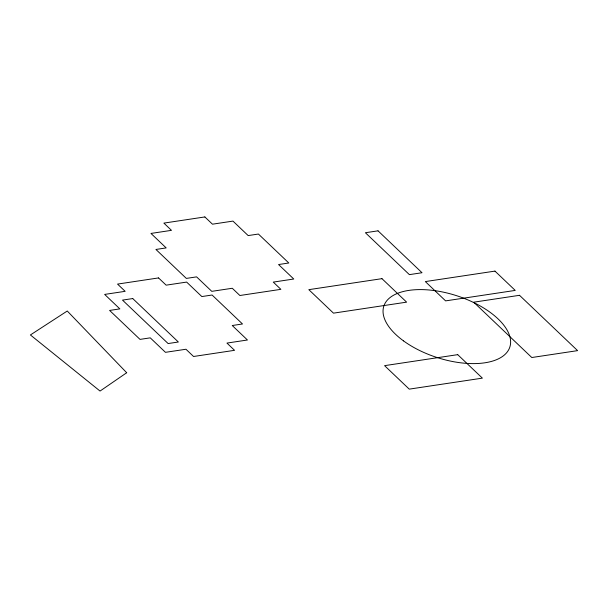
<?xml version="1.0" encoding="UTF-8"?>
<svg xmlns="http://www.w3.org/2000/svg" width="608" height="608" viewBox="0 0 608 608"><rect width="100%" height="100%" fill="white"/><g stroke="black" fill="none" stroke-linecap="round" stroke-linejoin="round"><path stroke-width="0.91" d="M126.692 372.742L100.046 391.058L30.4 334.955L67.26 311.015L126.692 372.742M204.858 216.942L163.871 223.106L171.471 230.348L150.974 233.434L166.182 247.912L155.929 249.455L186.337 278.411L196.582 276.868L211.782 291.346L232.279 288.268L239.879 295.503L280.873 289.34L273.273 282.097L293.763 279.019L278.563 264.541L288.815 262.998L258.408 234.042L248.163 235.577L232.955 221.099L212.466 224.185L204.858 216.942M378.024 230.835L365.4 232.735L409.389 274.634L422.013 272.734L378.024 230.835M158.544 277.924L117.549 284.088L125.149 291.331L104.652 294.409L119.86 308.887L109.607 310.43L140.015 339.393L150.26 337.85L165.46 352.328L185.957 349.243L193.557 356.486L234.551 350.322L226.951 343.079L247.448 340.001L232.241 325.516L242.493 323.98L212.086 295.017L201.841 296.56L186.641 282.082L166.144 285.16L158.544 277.924M132.749 298.566L122.504 300.109L168.112 343.55L178.357 342.008L132.749 298.566M381.961 278.662L308.818 289.659L333.48 313.15L406.615 302.146L381.961 278.662M494.965 271.107L425.334 281.58L445.603 300.884L515.227 290.411L494.965 271.107M519.513 295.306L473.708 302.191L531.795 357.519L577.6 350.634L519.513 295.306M457.725 354.654L384.583 365.651L409.245 389.135L482.38 378.138L457.725 354.654M403.522 340.89A66.249 32.422 18 0 0 509.048 349.03A66.249 32.422 18 0 0 427.91 289.894A66.249 32.422 18 0 0 403.522 340.89"/></g></svg>
